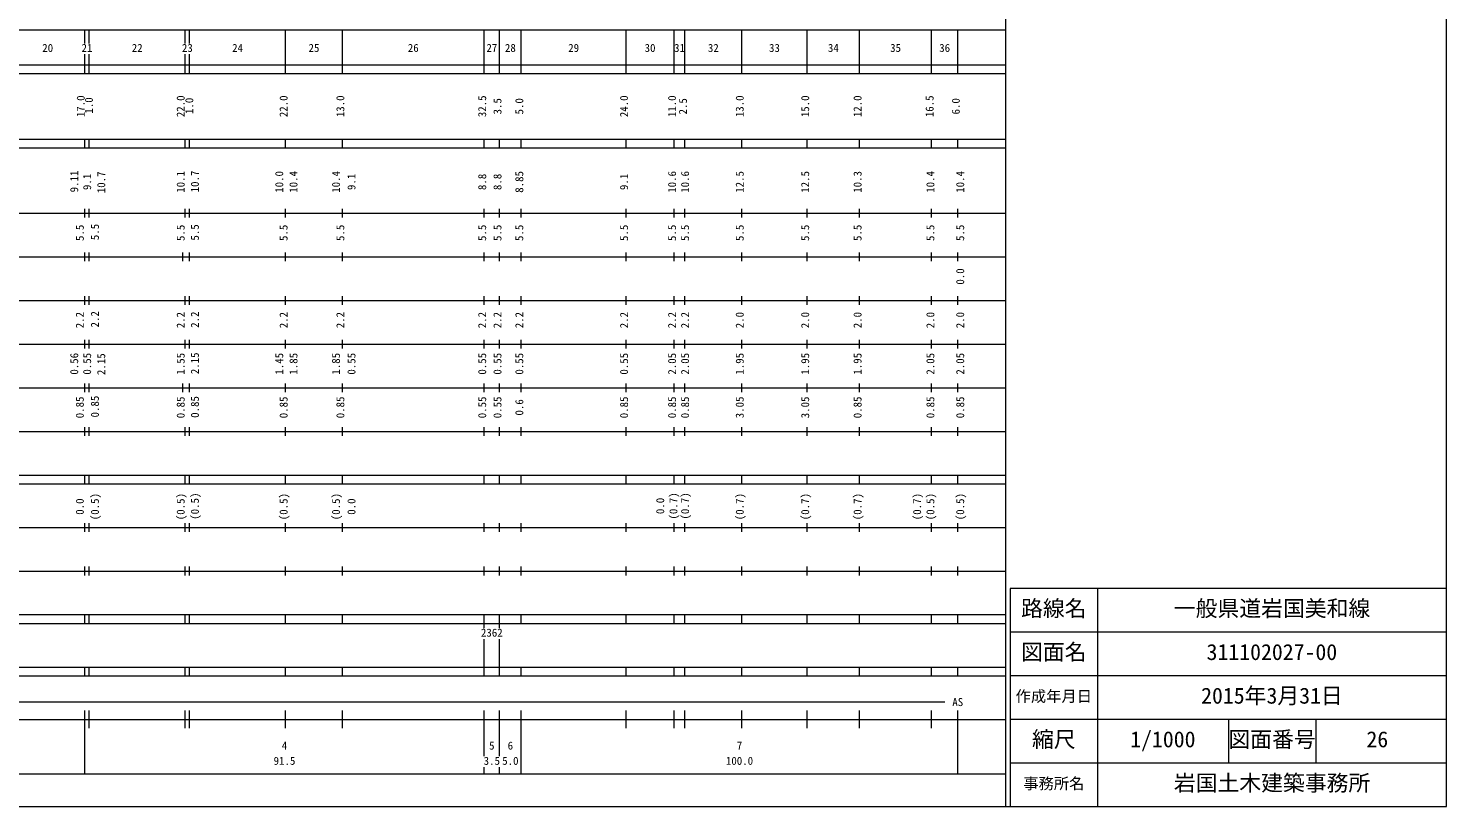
# Model space of a CAD drawing. Units: millimetres on the paper, enlarged 995.6 times. Extents: x 39824 to 677002, y 19912 to 378325.
# Drawn here: x 353500 to 677002, y 19912 to 197483 of the extents above; entities that cross this region are included whole.
import ezdxf
from ezdxf.enums import TextEntityAlignment as Align

# ---------------------------------------------------------------- set-up
doc = ezdxf.new("R2010")
doc.units = ezdxf.units.MM
doc.header["$LTSCALE"] = 995.591
doc.layers.add('S-SUV', color=7, linetype='Continuous', lineweight=13)
doc.styles.add('ＭＳ ゴシック', font='')
doc.styles.get('ＭＳ ゴシック').set_extended_font_data('MS Gothic')

msp = doc.modelspace()

# ---------------------------------------------------------------- linework, layer by layer
at = {"layer": 'S-SUV'}
for p, q in [((677002.1, 19911.8), (677002.1, 378324.7)), ((576447.4, 19911.8), (576447.4, 368368.8)), ((67700.2, 197127.1), (576447.4, 197127.1)), ((366377.6, 194045.7), (366377.6, 197127.1)), ((367373.2, 194045.7), (367373.2, 197127.1)), ((389276.2, 194045.7), (389276.2, 197127.1)), ((390271.8, 194045.7), (390271.8, 197127.1)), ((412174.8, 187171.2), (412174.8, 197127.1)), ((425117.5, 187171.2), (425117.5, 197127.1)), ((457474.2, 187171.2), (457474.2, 197127.1)), ((460958.8, 187171.2), (460958.8, 197127.1)), ((465936.8, 187171.2), (465936.8, 197127.1)), ((489830.9, 187171.2), (489830.9, 197127.1)), ((500782.5, 194045.7), (500782.5, 197127.1)), ((503271.4, 194045.7), (503271.4, 197127.1)), ((516214.1, 187171.2), (516214.1, 197127.1)), ((531148, 187171.2), (531148, 197127.1)), ((543095.1, 187171.2), (543095.1, 197127.1)), ((559522.3, 187171.2), (559522.3, 197127.1)), ((565495.9, 187171.2), (565495.9, 197127.1)), ((366377.6, 187171.2), (366377.6, 191556.8)), ((367373.2, 187171.2), (367373.2, 191556.8)), ((389276.2, 187171.2), (389276.2, 191556.8)), ((390271.8, 187171.2), (390271.8, 191556.8)), ((500782.5, 191556.8), (500782.5, 194045.7)), ((500782.5, 187171.2), (500782.5, 191556.8)), ((503271.4, 191556.8), (503271.4, 194045.7)), ((503271.4, 187171.2), (503271.4, 191556.8)), ((39823.7, 189162.3), (576447.4, 189162.3)), ((39823.7, 187171.1), (576447.4, 187171.1)), ((39823.7, 172237.3), (576447.4, 172237.3)), ((366377.6, 170246.1), (366377.6, 172237.3)), ((367373.2, 170246.1), (367373.2, 172237.3)), ((389276.2, 170246.1), (389276.2, 172237.3)), ((390271.8, 170246.1), (390271.8, 172237.3)), ((412174.8, 170246.1), (412174.8, 172237.3)), ((425117.5, 170246.1), (425117.5, 172237.3)), ((457474.2, 170246.1), (457474.2, 172237.3)), ((460958.8, 170246.1), (460958.8, 172237.3)), ((465936.8, 170246.1), (465936.8, 172237.3)), ((489830.9, 170246.1), (489830.9, 172237.3)), ((500782.5, 170246.1), (500782.5, 172237.3)), ((503271.4, 170246.1), (503271.4, 172237.3)), ((516214.1, 170246.1), (516214.1, 172237.3)), ((531148, 170246.1), (531148, 172237.3)), ((543095.1, 170246.1), (543095.1, 172237.3)), ((559522.3, 170246.1), (559522.3, 172237.3)), ((565495.9, 170246.1), (565495.9, 172237.3)), ((39823.7, 170246.1), (576447.4, 170246.1)), ((39823.7, 155312.2), (576447.4, 155312.2)), ((366377.6, 154316.7), (366377.6, 156307.8)), ((367373.2, 154316.7), (367373.2, 156307.8)), ((389276.2, 154316.7), (389276.2, 156307.8)), ((390271.8, 154316.7), (390271.8, 156307.8)), ((412174.8, 154316.7), (412174.8, 156307.8)), ((425117.5, 154316.7), (425117.5, 156307.8)), ((457474.2, 154316.7), (457474.2, 156307.8)), ((460958.8, 154316.7), (460958.8, 156307.8)), ((465936.8, 154316.7), (465936.8, 156307.8)), ((489830.9, 154316.7), (489830.9, 156307.8)), ((500782.5, 154316.7), (500782.5, 156307.8)), ((503271.4, 154316.7), (503271.4, 156307.8)), ((516214.1, 154316.7), (516214.1, 156307.8)), ((531148, 154316.7), (531148, 156307.8)), ((543095.1, 154316.7), (543095.1, 156307.8)), ((559522.3, 154316.7), (559522.3, 156307.8)), ((565495.9, 154316.7), (565495.9, 156307.8)), ((366377.6, 144360.7), (366377.6, 146351.9)), ((367373.2, 144360.7), (367373.2, 146351.9)), ((388696, 144360.7), (388696, 146351.9)), ((390271.8, 144360.7), (390271.8, 146351.9)), ((412174.8, 144360.7), (412174.8, 146351.9)), ((425117.5, 144360.7), (425117.5, 146351.9)), ((457474.2, 144360.7), (457474.2, 146351.9)), ((460958.8, 144360.7), (460958.8, 146351.9)), ((465936.8, 144360.7), (465936.8, 146351.9)), ((489830.9, 144360.7), (489830.9, 146351.9)), ((500782.5, 144360.7), (500782.5, 146351.9)), ((503271.4, 144360.7), (503271.4, 146351.9)), ((516214.1, 144360.7), (516214.1, 146351.9)), ((531148, 144360.7), (531148, 146351.9)), ((543095.1, 144360.7), (543095.1, 146351.9)), ((559522.3, 144360.7), (559522.3, 146351.9)), ((565495.9, 144360.7), (565495.9, 146351.9)), ((45797.2, 145356.3), (576447.4, 145356.3)), ((366377.6, 134404.8), (366377.6, 136396)), ((367373.2, 134404.8), (367373.2, 136396)), ((389276.2, 134404.8), (389276.2, 136396)), ((390271.8, 134404.8), (390271.8, 136396)), ((412174.8, 134404.8), (412174.8, 136396)), ((425117.5, 134404.8), (425117.5, 136396)), ((457474.2, 134404.8), (457474.2, 136396)), ((460958.8, 134404.8), (460958.8, 136396)), ((465936.8, 134404.8), (465936.8, 136396)), ((489830.9, 134404.8), (489830.9, 136396)), ((500782.5, 134404.8), (500782.5, 136396)), ((503271.4, 134404.8), (503271.4, 136396)), ((516214.1, 134404.8), (516214.1, 136396)), ((531148, 134404.8), (531148, 136396)), ((543095.1, 134404.8), (543095.1, 136396)), ((559522.3, 134404.8), (559522.3, 136396)), ((565495.9, 134404.8), (565495.9, 136396)), ((51770.8, 135400.4), (576447.4, 135400.4)), ((366377.6, 124448.9), (366377.6, 126440.1)), ((367373.2, 124448.9), (367373.2, 126440.1)), ((389276.2, 124448.9), (389276.2, 126440.1)), ((390271.8, 124448.9), (390271.8, 126440.1)), ((412174.8, 124448.9), (412174.8, 126440.1)), ((425117.5, 124448.9), (425117.5, 126440.1)), ((457474.2, 124448.9), (457474.2, 126440.1)), ((460958.8, 124448.9), (460958.8, 126440.1)), ((465936.8, 124448.9), (465936.8, 126440.1)), ((489830.9, 124448.9), (489830.9, 126440.1)), ((500782.5, 124448.9), (500782.5, 126440.1)), ((503271.4, 124448.9), (503271.4, 126440.1)), ((516214.1, 124448.9), (516214.1, 126440.1)), ((531148, 124448.9), (531148, 126440.1)), ((543095.1, 124448.9), (543095.1, 126440.1)), ((559522.3, 124448.9), (559522.3, 126440.1)), ((565495.9, 124448.9), (565495.9, 126440.1)), ((45797.2, 125444.5), (576447.4, 125444.5)), ((366377.6, 114493), (366377.6, 116484.2)), ((367373.2, 114493), (367373.2, 116484.2)), ((388696, 114493), (388696, 116484.2)), ((390271.8, 114493), (390271.8, 116484.2)), ((412174.8, 114493), (412174.8, 116484.2)), ((425117.5, 114493), (425117.5, 116484.2)), ((457474.2, 114493), (457474.2, 116484.2)), ((460958.8, 114493), (460958.8, 116484.2)), ((465936.8, 114493), (465936.8, 116484.2)), ((489830.9, 114493), (489830.9, 116484.2)), ((500782.5, 114493), (500782.5, 116484.2)), ((503271.4, 114493), (503271.4, 116484.2)), ((516214.1, 114493), (516214.1, 116484.2)), ((531148, 114493), (531148, 116484.2)), ((543095.1, 114493), (543095.1, 116484.2)), ((559522.3, 114493), (559522.3, 116484.2)), ((565495.9, 114493), (565495.9, 116484.2)), ((51770.8, 115488.6), (576447.4, 115488.6)), ((56499.8, 105532.7), (576447.4, 105532.7)), ((366377.6, 104537.1), (366377.6, 106528.3)), ((367373.2, 104537.1), (367373.2, 106528.3)), ((389276.2, 104537.1), (389276.2, 106528.3)), ((390271.8, 104537.1), (390271.8, 106528.3)), ((412174.8, 104537.1), (412174.8, 106528.3)), ((425117.5, 104537.1), (425117.5, 106528.3)), ((457474.2, 104537.1), (457474.2, 106528.3)), ((460958.8, 104537.1), (460958.8, 106528.3)), ((465936.8, 104537.1), (465936.8, 106528.3)), ((489830.9, 104537.1), (489830.9, 106528.3)), ((500782.5, 104537.1), (500782.5, 106528.3)), ((503271.4, 104537.1), (503271.4, 106528.3)), ((516214.1, 104537.1), (516214.1, 106528.3)), ((531148, 104537.1), (531148, 106528.3)), ((543095.1, 104537.1), (543095.1, 106528.3)), ((559522.3, 104537.1), (559522.3, 106528.3)), ((565495.9, 104537.1), (565495.9, 106528.3)), ((56499.8, 95576.7), (576447.4, 95576.7)), ((366377.6, 93585.6), (366377.6, 95576.8)), ((367373.2, 93585.6), (367373.2, 95576.8)), ((389276.2, 93585.6), (389276.2, 95576.8)), ((390271.8, 93585.6), (390271.8, 95576.8)), ((412174.8, 93585.6), (412174.8, 95576.8)), ((425117.5, 93585.6), (425117.5, 95576.8)), ((457474.2, 93585.6), (457474.2, 95576.8)), ((460958.8, 93585.6), (460958.8, 95576.8)), ((465936.8, 93585.6), (465936.8, 95576.8)), ((489830.9, 93585.6), (489830.9, 95576.8)), ((500782.5, 93585.6), (500782.5, 95576.8)), ((503271.4, 93585.6), (503271.4, 95576.8)), ((516214.1, 93585.6), (516214.1, 95576.8)), ((531148, 93585.6), (531148, 95576.8)), ((543095.1, 93585.6), (543095.1, 95576.8)), ((559522.3, 93585.6), (559522.3, 95576.8)), ((565495.9, 93585.6), (565495.9, 95576.8)), ((39823.7, 93585.6), (576447.4, 93585.6)), ((366377.6, 82634.1), (366377.6, 84625.3)), ((367373.2, 82634.1), (367373.2, 84625.3)), ((389276.2, 82634.1), (389276.2, 84625.3)), ((390271.8, 82634.1), (390271.8, 84625.3)), ((412174.8, 82634.1), (412174.8, 84625.3)), ((425117.5, 82634.1), (425117.5, 84625.3)), ((457474.2, 82634.1), (457474.2, 84625.3)), ((460958.8, 82634.1), (460958.8, 84625.3)), ((465936.8, 82634.1), (465936.8, 84625.3)), ((489830.9, 82634.1), (489830.9, 84625.3)), ((500782.5, 82634.1), (500782.5, 84625.3)), ((503271.4, 82634.1), (503271.4, 84625.3)), ((516214.1, 82634.1), (516214.1, 84625.3)), ((531148, 82634.1), (531148, 84625.3)), ((543095.1, 82634.1), (543095.1, 84625.3)), ((559522.3, 82634.1), (559522.3, 84625.3)), ((565495.9, 82634.1), (565495.9, 84625.3)), ((48784, 83629.6), (576447.4, 83629.6)), ((366377.6, 72678.2), (366377.6, 74669.4)), ((367373.2, 72678.2), (367373.2, 74669.4)), ((389276.2, 72678.2), (389276.2, 74669.4)), ((390271.8, 72678.2), (390271.8, 74669.4)), ((412174.8, 72678.2), (412174.8, 74669.4)), ((425117.5, 72678.2), (425117.5, 74669.4)), ((457474.2, 72678.2), (457474.2, 74669.4)), ((460958.8, 72678.2), (460958.8, 74669.4)), ((465936.8, 72678.2), (465936.8, 74669.4)), ((489830.9, 72678.2), (489830.9, 74669.4)), ((500782.5, 72678.2), (500782.5, 74669.4)), ((503271.4, 72678.2), (503271.4, 74669.4)), ((516214.1, 72678.2), (516214.1, 74669.4)), ((531148, 72678.2), (531148, 74669.4)), ((543095.1, 72678.2), (543095.1, 74669.4)), ((559522.3, 72678.2), (559522.3, 74669.4)), ((565495.9, 72678.2), (565495.9, 74669.4)), ((39823.7, 73673.7), (576447.4, 73673.7)), ((677002.1, 69691.4), (577443, 69691.4)), ((577443, 69691.4), (577443, 19911.8)), ((597354.8, 69691.4), (597354.8, 19911.8)), ((39823.7, 63717.8), (576447.4, 63717.8)), ((55006.4, 61726.6), (576447.4, 61726.6)), ((366377.6, 61726.7), (366377.6, 63717.8)), ((367373.2, 61726.7), (367373.2, 63717.8)), ((389276.2, 61726.7), (389276.2, 63717.8)), ((390271.8, 61726.7), (390271.8, 63717.8)), ((412174.8, 61726.7), (412174.8, 63717.8)), ((425117.5, 61726.7), (425117.5, 63717.8)), ((457474.2, 61726.7), (457474.2, 63717.8)), ((457474.2, 60636.5), (457474.2, 61726.7)), ((460958.8, 61726.7), (460958.8, 63717.8)), ((460958.8, 60636.5), (460958.8, 61726.7)), ((465936.8, 61726.7), (465936.8, 63717.8)), ((489830.9, 61726.7), (489830.9, 63717.8)), ((500782.5, 61726.7), (500782.5, 63717.8)), ((503271.4, 61726.7), (503271.4, 63717.8)), ((516214.1, 61726.7), (516214.1, 63717.8)), ((531148, 61726.7), (531148, 63717.8)), ((543095.1, 61726.7), (543095.1, 63717.8)), ((559522.3, 61726.7), (559522.3, 63717.8)), ((565495.9, 61726.7), (565495.9, 63717.8)), ((677002.1, 59735.5), (577443, 59735.5)), ((457474.2, 51770.8), (457474.2, 58147.5)), ((460958.8, 51770.8), (460958.8, 58147.5)), ((55006.4, 51770.7), (576447.4, 51770.7)), ((366377.6, 49779.6), (366377.6, 51770.8)), ((367373.2, 49779.6), (367373.2, 51770.8)), ((389276.2, 49779.6), (389276.2, 51770.8)), ((390271.8, 49779.6), (390271.8, 51770.8)), ((412174.8, 49779.6), (412174.8, 51770.8)), ((425117.5, 49779.6), (425117.5, 51770.8)), ((457474.2, 49779.6), (457474.2, 51770.8)), ((460958.8, 49779.6), (460958.8, 51770.8)), ((465936.8, 49779.6), (465936.8, 51770.8)), ((489830.9, 49779.6), (489830.9, 51770.8)), ((500782.5, 49779.6), (500782.5, 51770.8)), ((503271.4, 49779.6), (503271.4, 51770.8)), ((516214.1, 49779.6), (516214.1, 51770.8)), ((531148, 49779.6), (531148, 51770.8)), ((543095.1, 49779.6), (543095.1, 51770.8)), ((559522.3, 49779.6), (559522.3, 51770.8)), ((565495.9, 49779.6), (565495.9, 51770.8)), ((39823.7, 49779.5), (576447.4, 49779.5)), ((677002.1, 49779.6), (577443, 49779.6)), ((70687, 43806), (562509.1, 43806)), ((39823.7, 39823.6), (576447.4, 39823.6)), ((366377.6, 27378.8), (366377.6, 41814.8)), ((367373.2, 37832.5), (367373.2, 41814.8)), ((389276.2, 37832.5), (389276.2, 41814.8)), ((390271.8, 37832.5), (390271.8, 41814.8)), ((412174.8, 37832.5), (412174.8, 41814.8)), ((425117.5, 37832.5), (425117.5, 41814.8)), ((457474.2, 31394), (457474.2, 41814.8)), ((460958.8, 31394), (460958.8, 41814.8)), ((465936.8, 27378.8), (465936.8, 41814.8)), ((489830.9, 37832.5), (489830.9, 41814.8)), ((500782.5, 37832.5), (500782.5, 41814.8)), ((503271.4, 37832.5), (503271.4, 41814.8)), ((516214.1, 37832.5), (516214.1, 41814.8)), ((531148, 37832.5), (531148, 41814.8)), ((543095.1, 37832.5), (543095.1, 41814.8)), ((559522.3, 37832.5), (559522.3, 41814.8)), ((565495.9, 27378.8), (565495.9, 41814.8)), ((677002.1, 39823.7), (577443, 39823.7)), ((627222.6, 39823.7), (627222.6, 37334.7)), ((647134.4, 39823.7), (647134.4, 37334.7)), ((627222.6, 37334.7), (627222.6, 32356.7)), ((647134.4, 37334.7), (647134.4, 32356.7)), ((627222.6, 32356.7), (627222.6, 29867.7)), ((647134.4, 32356.7), (647134.4, 29867.7)), ((677002.1, 29867.7), (577443, 29867.7)), ((67700.2, 27378.8), (576447.4, 27378.8)), ((457474.2, 27378.8), (457474.2, 28905)), ((460958.8, 27378.8), (460958.8, 28905)), ((39823.7, 19911.8), (677002.1, 19911.8))]:
    msp.add_line(p, q, dxfattribs=at)

# ---------------------------------------------------------------- texts
at = {"layer": 'S-SUV', "style": 'ＭＳ ゴシック'}
for s, height, p in [('20', 1825, (356670.6, 191556.8)), ('21', 1825, (365630.9, 191556.8)), ('22', 1825, (377080.2, 191556.8)), ('23', 1825, (388529.5, 191556.8)), ('24', 1825, (399978.8, 191556.8)), ('25', 1825, (417401.7, 191556.8)), ('26', 1825, (440051.4, 191556.8)), ('27', 1825, (457972, 191556.8)), ('28', 1825, (462203.3, 191556.8)), ('29', 1825, (476639.4, 191556.8)), ('30', 1825, (494062.2, 191556.8)), ('31', 1825, (500782.5, 191556.8)), ('32', 1825, (508498.3, 191556.8)), ('33', 1825, (522436.6, 191556.8)), ('34', 1825, (535877, 191556.8)), ('35', 1825, (550064.2, 191556.8)), ('36', 1825, (561264.6, 191556.8)), ('路線名', 3650, (579932, 62224.5)), ('路線名', 3650, (579932, 62224.5)), ('一般県道岩国美和線', 3650, (614777.7, 62224.5)), ('2362', 1825, (456727.5, 58147.5)), ('図面名', 3650, (579932, 52268.5)), ('図面名', 3650, (579932, 52268.5)), ('311102027-00', 3650, (622244.6, 52268.5)), ('作成年月日', 2555, (578687.5, 43059.3)), ('作成年月日', 2555, (578687.5, 43059.3)), ('2015年3月31日', 3650, (621000.1, 42312.6)), ('AS', 1825, (564251.4, 42312.6)), ('縮尺', 3650, (582420.9, 32356.7)), ('縮尺', 3650, (582420.9, 32356.7)), ('1/1000', 3650, (604821.7, 32356.7)), ('図面番号', 3650, (627222.6, 32356.7)), ('図面番号', 3650, (627222.6, 32356.7)), ('26', 3650, (658708.1, 32356.7)), ('4', 1825, (411303.7, 32379.6)), ('5', 1825, (458594.3, 32379.6)), ('6', 1825, (462825.5, 32379.6)), ('7', 1825, (515094.1, 32379.6)), ('91.5', 1825, (409436.9, 28905)), ('3.5', 1825, (457349.8, 28905)), ('5.0', 1825, (461581, 28905)), ('100.0', 1825, (512605.1, 28905)), ('事務所名', 2555, (580429.8, 23147.5)), ('事務所名', 2555, (580429.8, 23147.5)), ('岩国土木建築事務所', 3650, (614777.7, 22400.8))]:
    msp.add_text(s, height=height, dxfattribs=at).set_placement(p, align=Align.BOTTOM_LEFT)
for s, p in [('17.0', (366889.7, 177215.3)), ('1.0', (368755.6, 178030.9)), ('22.0', (389691.6, 177215.3)), ('1.0', (391654.2, 177934.2)), ('22.0', (413170.4, 177215.3)), ('13.0', (426113.1, 177215.3)), ('32.5', (458469.8, 177215.3)), ('3.5', (461954.4, 177837.5)), ('5.0', (466932.3, 177837.5)), ('24.0', (490826.5, 177215.3)), ('11.0', (501778, 177215.3)), ('2.5', (504267, 177837.5)), ('13.0', (517209.7, 177215.3)), ('15.0', (532143.6, 177215.3)), ('12.0', (544090.7, 177215.3)), ('16.5', (560517.9, 177215.3)), ('6.0', (566491.5, 177837.5)), ('9.11', (365411, 160062.3)), ('9.1', (368358, 160587.9)), ('10.7', (371576.2, 159868.9)), ('10.1', (389691.6, 159965.6)), ('10.7', (392934.4, 160062.3)), ('10.0', (412174.8, 159965.6)), ('10.4', (415424.2, 159965.6)), ('10.4', (425117.5, 159965.6)), ('9.1', (428653.4, 160587.9)), ('8.8', (458469.8, 160587.9)), ('8.8', (461954.4, 160587.9)), ('8.85', (466932.3, 159965.6)), ('9.1', (490826.5, 160587.9)), ('10.6', (501778, 159965.6)), ('10.6', (504742.6, 159965.6)), ('12.5', (517209.7, 159965.6)), ('12.5', (532143.6, 159965.6)), ('10.3', (544090.7, 159965.6)), ('10.4', (560698.2, 159965.6)), ('10.4', (567501.9, 159965.6)), ('5.5', (366685.3, 148965.4)), ('5.5', (370132.4, 149158.8)), ('5.5', (389691.6, 148965.4)), ('5.5', (392934.4, 149062.1)), ('5.5', (413170.4, 148965.4)), ('5.5', (426113.1, 148965.4)), ('5.5', (458469.8, 148965.4)), ('5.5', (461954.4, 148965.4)), ('5.5', (466932.3, 148965.4)), ('5.5', (490826.5, 148965.4)), ('5.5', (501778, 148965.4)), ('5.5', (504742.6, 148965.4)), ('5.5', (517209.7, 148965.4)), ('5.5', (532143.6, 148965.4)), ('5.5', (544090.7, 148965.4)), ('5.5', (560698.2, 148965.4)), ('5.5', (567501.9, 148965.4)), ('0.0', (567501.9, 139009.4)), ('2.2', (366685.3, 129053.5)), ('2.2', (370132.4, 129246.9)), ('2.2', (389691.6, 129053.5)), ('2.2', (392934.4, 129150.2)), ('2.2', (413170.4, 129053.5)), ('2.2', (426113.1, 129053.5)), ('2.2', (458469.8, 129053.5)), ('2.2', (461954.4, 129053.5)), ('2.2', (466932.3, 129053.5)), ('2.2', (490826.5, 129053.5)), ('2.2', (501778, 129053.5)), ('2.2', (504742.6, 129053.5)), ('2.0', (517209.7, 129053.5)), ('2.0', (532143.6, 129053.5)), ('2.0', (544090.7, 129053.5)), ('2.0', (560698.2, 129053.5)), ('2.0', (567501.9, 129053.5)), ('0.56', (365411, 118475.4)), ('0.55', (368358, 118475.4)), ('2.15', (371576.2, 118378.7)), ('1.55', (389691.6, 118475.4)), ('2.15', (392934.4, 118572.1)), ('1.45', (412174.8, 118475.4)), ('1.85', (415424.2, 118475.4)), ('1.85', (425117.5, 118475.4)), ('0.55', (428653.4, 118475.4)), ('0.55', (458469.8, 118475.4)), ('0.55', (461954.4, 118475.4)), ('0.55', (466932.3, 118475.4)), ('0.55', (490826.5, 118475.4)), ('2.05', (501778, 118475.4)), ('2.05', (504742.6, 118475.4)), ('1.95', (517209.7, 118475.4)), ('1.95', (532143.6, 118475.4)), ('1.95', (544090.7, 118475.4)), ('2.05', (560698.2, 118475.4)), ('2.05', (567501.9, 118475.4)), ('0.85', (366685.3, 108519.5)), ('0.85', (370132.4, 108712.9)), ('0.85', (389691.6, 108519.5)), ('0.85', (392934.4, 108616.2)), ('0.85', (413170.4, 108519.5)), ('0.85', (426113.1, 108519.5)), ('0.55', (458469.8, 108519.5)), ('0.55', (461954.4, 108519.5)), ('0.85', (490826.5, 108519.5)), ('0.85', (501778, 108519.5)), ('0.85', (504742.6, 108519.5)), ('3.05', (517209.7, 108519.5)), ('3.05', (532143.6, 108519.5)), ('0.85', (544090.7, 108519.5)), ('0.85', (560698.2, 108519.5)), ('0.85', (567501.9, 108519.5)), ('0.6', (466932.3, 109141.7)), ('(0.5)', (370132.4, 85261.4)), ('(0.5)', (389691.6, 85261.4)), ('(0.5)', (392934.4, 85358.1)), ('(0.5)', (413170.4, 85261.4)), ('(0.5)', (425117.5, 85261.4)), ('(0.7)', (502084.4, 85412.5)), ('(0.7)', (504742.6, 85412.5)), ('(0.7)', (517209.7, 85261.4)), ('(0.7)', (532143.6, 85261.4)), ('(0.7)', (544090.7, 85261.4)), ('(0.7)', (557674.4, 85261.4)), ('(0.5)', (560698.2, 85261.4)), ('(0.5)', (567501.9, 85261.4)), ('0.0', (366685.3, 86505.9)), ('0.0', (428653.4, 86505.9)), ('0.0', (499072.8, 86657))]:
    msp.add_text(s, height=1825, rotation=90, dxfattribs=at).set_placement(p, align=Align.BOTTOM_LEFT)

doc.saveas('drawing.dxf')
